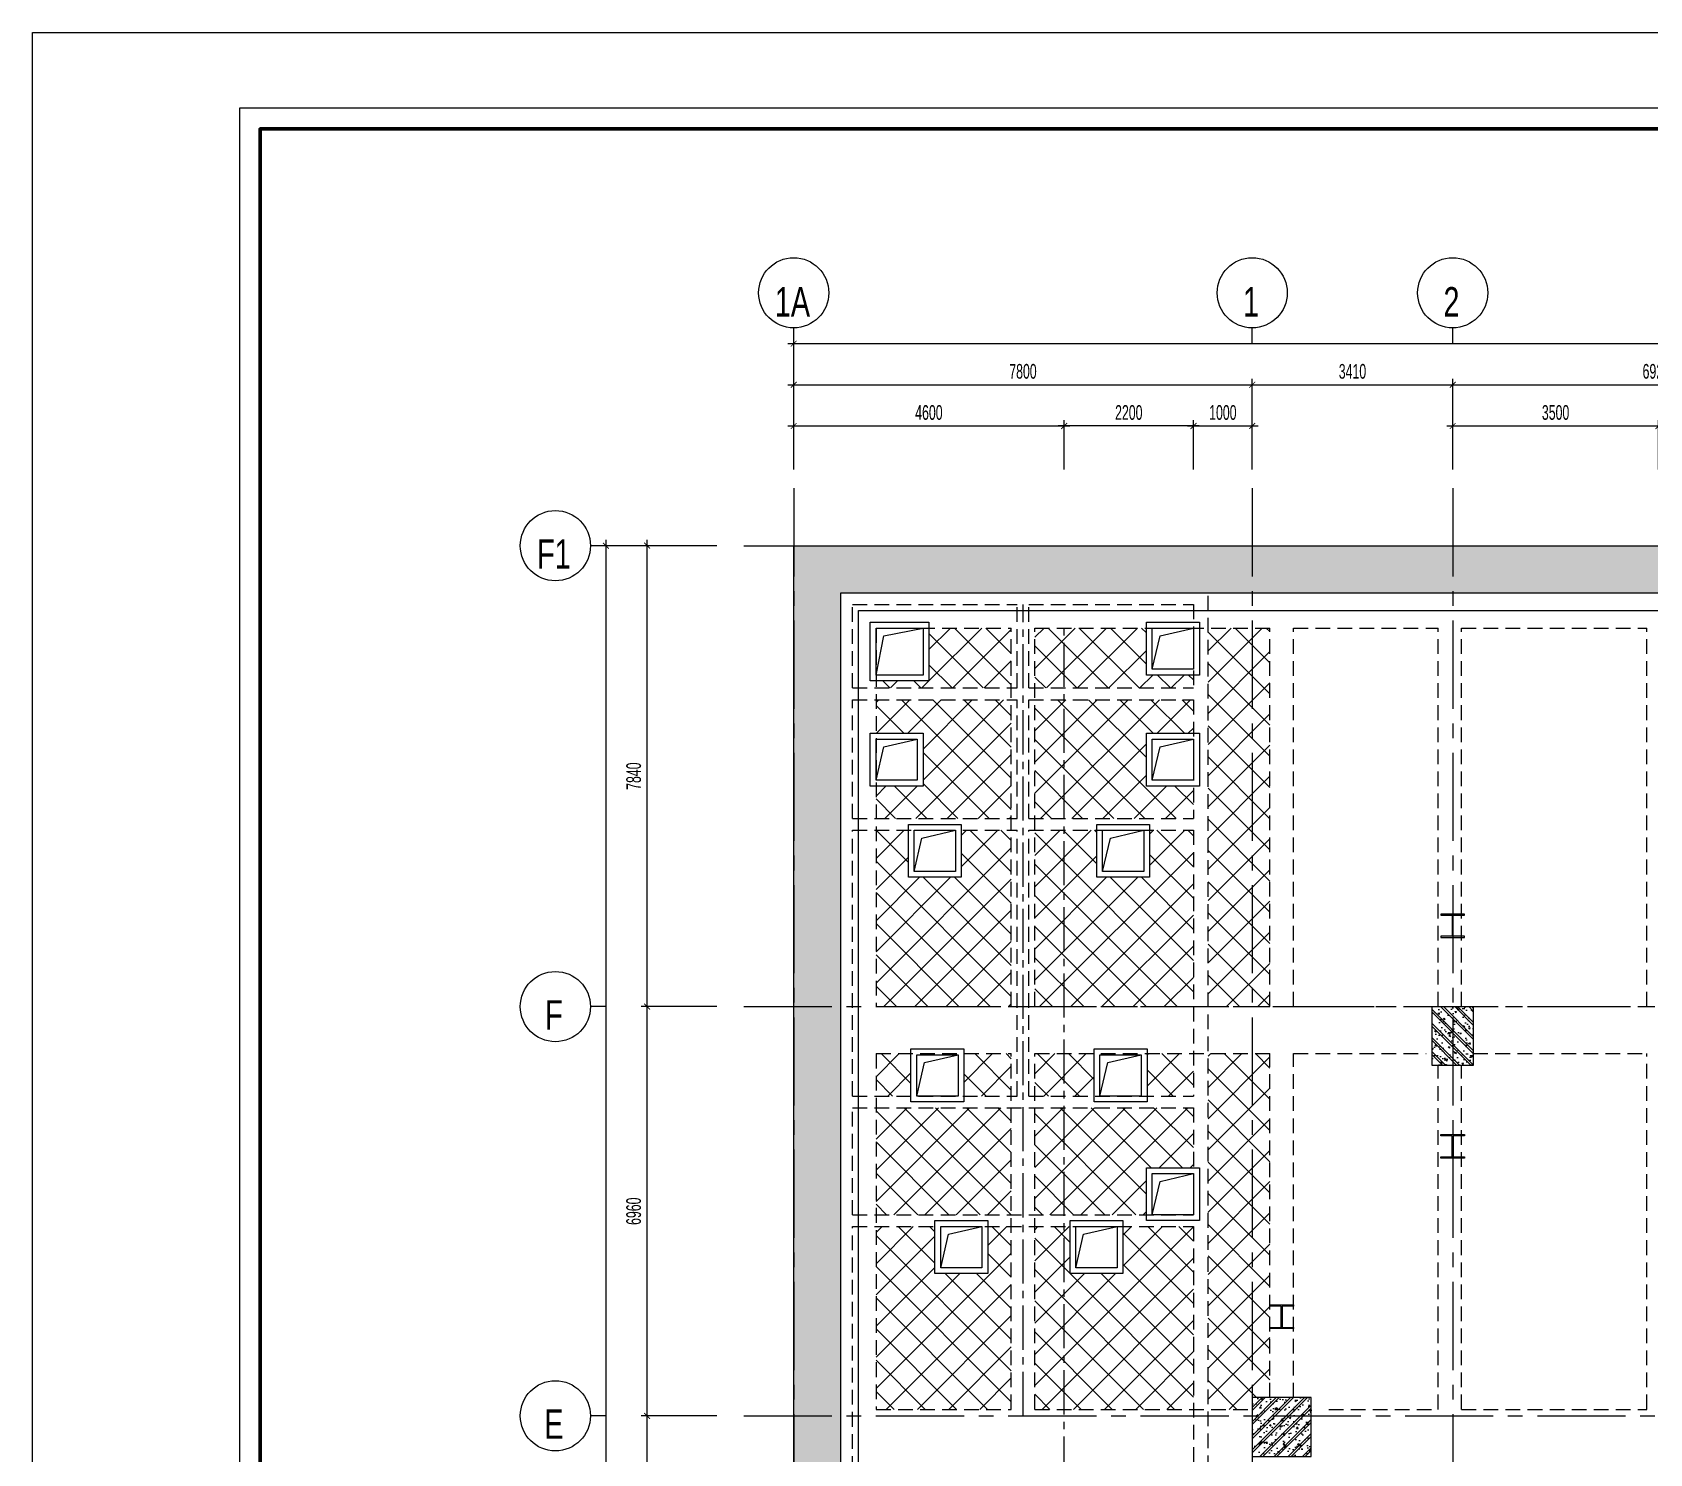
# Model space of a CAD drawing. Extents: x 71 to 1774126, y -14 to 415800.
# Drawn here: x 1549882 to 1577393, y 391626 to 415800 of the extents above; entities that cross this region are included whole.
import ezdxf

# ---------------------------------------------------------------- set-up
doc = ezdxf.new("R2010")
doc.units = 0
doc.header["$LTSCALE"] = 1000
doc.header["$MEASUREMENT"] = 0
doc.header["$PDMODE"] = 3
doc.linetypes.add('CENTER2', pattern=[1.125, 0.75, -0.125, 0.125, -0.125])
doc.linetypes.add('HIDDEN', pattern=[0.375, 0.25, -0.125])
doc.layers.get('0').update_dxf_attribs({"linetype": 'CONTINUOUS'})
doc.layers.get('Defpoints').update_dxf_attribs({"linetype": 'CONTINUOUS'})
for name, color, linetype, lineweight in [('CDC-KHUNGTEN', 7, 'CONTINUOUS', 20), ('KCS_CHI', 1, 'CONTINUOUS', 15), ('Thin_line', 251, 'CONTINUOUS', 9)]:
    doc.layers.add(name, color=color, linetype=linetype, lineweight=lineweight)
for name, color, linetype in [('CDC.01.AXIS', 160, 'CENTER2'), ('CDC.02.DIM', 1, 'CONTINUOUS'), ('CDC.03.BORDER', 3, 'CONTINUOUS'), ('CDC.04.HIDDEN', 8, 'HIDDEN'), ('CDC.05.STEEL', 4, 'CONTINUOUS'), ('CDC.06.TEXT', 2, 'CONTINUOUS'), ('CDC.09.COLUMN', 4, 'CONTINUOUS'), ('CDC.10.HATCH', 9, 'CONTINUOUS'), ('CDC.16.BIGTEXT', 6, 'CONTINUOUS')]:
    doc.layers.add(name, color=color, linetype=linetype)
doc.styles.add('ARIAL', font='arial.ttf', dxfattribs={"width": 0.6})
doc.dimstyles.new('100', dxfattribs={"dimscale": 100, "dimtxt": 2.5, "dimasz": 1, "dimexe": 1, "dimexo": 0, "dimgap": 1, "dimtad": 1, "dimdec": 0, "dimdsep": 46, "dimtxsty": 'ARIAL', "dimblk": 'ARCHTICK', "dimcen": 1, "dimdle": 1, "dimclrd": 1, "dimclre": 1, "dimclrt": 2, "dimadec": 0, "dimazin": 0, "dimtfac": 0.00072, "dimtdec": 0, "dimtix": 1, "dimtmove": 2, "dimatfit": 3, "dimldrblk": 'ARCHTICK', "dimfxl": 1, "dimtolj": 1, "dimarcsym": 0})

# ---------------------------------------------------------------- blocks, each defined once
blk = doc.blocks.new('TANG HAM')
at = {"layer": 'CDC.10.HATCH'}
h = blk.add_hatch(dxfattribs=at)
h.set_pattern_fill('CHAU-01', color=256, scale=70, style=0, pattern_type=2)
h.set_pattern_definition([(50, (0, 0), (502.08213, -43.92649), [52.5, -577.5]), (355, (0, 0), (-97.12593, 526.5345), [42, -462]), (100.4514, (41.84, -3.66), (404.95657, 482.60768), [44.61813, -490.79948]), (46.1842, (0, 140), (747.06873, -115.8633), [78.75, -866.25]), (96.6356, (62.26, 130.34), (654.2639, 681.8825), [66.9272, -736.1991]), (351.1842, (0, 140), (654.26336, 681.88302), [63, -693]), (21, (70, 105), (417.83494, -281.83322), [52.5, -577.5]), (326, (70, 105), (170.32073, 507.60503), [42, -462]), (71.4514, (104.8, 81.5), (588.15584, 225.77135), [44.61813, -490.79948]), (37.5, (0, 0), (8.511899, 233.025698), [0, -456.4, 0, -469, 0, -463.75]), (7.5, (0, 0), (184.148676, 276.0882), [0, -267.4, 0, -445.9, 0, -176.75]), (327.5, (-156.1, 0), (373.675705, -15.78841), [0, -175, 0, -546, 0, -724.5]), (317.5, (-226.1, 0), (408.23032, 70.07349), [0, -227.5, 0, -362.6, 0, -514.5]), (45, (0, 0), (-210.36427, 210.36427), []), (45, (0, 85.75), (-210.36427, 210.36427), [])])
h.paths.add_polyline_path([(1562833, 296090), (1562833, 333640), (1626193, 333640), (1626193, 300559), (1621725, 296090)])
h.paths.add_polyline_path([(1563633, 296890), (1563633, 332840), (1625393, 332840), (1625393, 300890), (1621393, 296890)], flags=16)
h = blk.add_hatch(dxfattribs=at)
h.set_pattern_fill('CHAU-01', color=256, scale=40, style=0, pattern_type=2)
h.set_pattern_definition([(310, (-6865, 629080.34), (286.904073, 25.100854), [30, -330]), (5, (-6865, 629080.34), (-55.500533, -300.876853), [24, -264]), (259.5486, (-6841.1, 629082.43), (231.403753, -275.775817), [25.496076, -280.456845]), (313.8158, (-6865, 629000.34), (426.89642, 66.207606), [45, -495]), (263.3644, (-6829.43, 629005.86), (373.86508, -389.64715), [38.24412, -420.6852]), (8.8158, (-6865, 629000.34), (373.86478, -389.64744), [36, -396]), (339, (-6825, 629020.34), (238.76282, 161.047556), [30, -330]), (34, (-6825, 629020.34), (97.326133, -290.06002), [24, -264]), (288.5486, (-6805.1, 629033.76), (336.08905, -129.0122), [25.496076, -280.456845]), (322.5, (-6865, 629080.34), (4.863942, -133.1575415), [0, -260.8, 0, -268, 0, -265]), (352.5, (-6865, 629080.34), (105.227815, -157.764685), [0, -152.8, 0, -254.8, 0, -101]), (32.5, (-6954.2, 629080.34), (213.5289745, 9.021949), [0, -100, 0, -312, 0, -414]), (42.5, (-6994.2, 629080.34), (233.274468, -40.041993), [0, -130, 0, -207.2, 0, -294]), (315, (-6865, 629080.34), (-120.208153, -120.208153), []), (315, (-6865, 629031.34), (-120.208153, -120.208153), [])])
h.paths.add_polyline_path([(1574103, 324800), (1573693, 324800), (1573693, 325800), (1574103, 325800)])
h.paths.add_polyline_path([(1574393, 324800), (1574103, 324800), (1574103, 325800), (1574393, 325800)])
h = blk.add_hatch(dxfattribs=at)
h.set_pattern_fill('CHAU-01', color=256, scale=40, style=0, pattern_type=2)
h.set_pattern_definition([(50, (-118205.24, 13550.65), (286.904073, -25.100854), [30, -330]), (355, (-118205.24, 13550.65), (-55.500533, 300.876853), [24, -264]), (100.4514, (-118181.34, 13548.56), (231.403753, 275.775817), [25.496076, -280.456845]), (46.1842, (-118205.24, 13630.65), (426.89642, -66.207606), [45, -495]), (96.6356, (-118169.67, 13625.13), (373.86508, 389.64715), [38.24412, -420.6852]), (351.1842, (-118205.24, 13630.65), (373.86478, 389.64744), [36, -396]), (21, (-118165.24, 13610.65), (238.76282, -161.047556), [30, -330]), (326, (-118165.24, 13610.65), (97.326133, 290.06002), [24, -264]), (71.4514, (-118145.35, 13597.23), (336.08905, 129.0122), [25.496076, -280.456845]), (37.5, (-118205.24, 13550.65), (4.863942, 133.1575415), [0, -260.8, 0, -268, 0, -265]), (7.5, (-118205.24, 13550.65), (105.227815, 157.764685), [0, -152.8, 0, -254.8, 0, -101]), (327.5, (-118294.44, 13550.65), (213.5289745, -9.021949), [0, -100, 0, -312, 0, -414]), (317.5, (-118334.44, 13550.65), (233.274468, 40.041993), [0, -130, 0, -207.2, 0, -294]), (45, (-118205.24, 13550.65), (-120.208153, 120.208153), []), (45, (-118205.24, 13599.65), (-120.208153, 120.208153), [])])
h.paths.add_polyline_path([(1571633, 319150), (1570633, 319150), (1570633, 318150), (1571633, 318150)])
at = {"layer": 'CDC.01.AXIS', "ltscale": 2}
for p, q in [((1562833, 334618), (1562833, 295176)), ((1570633, 334618), (1570633, 295176)), ((1574043, 334618), (1574043, 295176)), ((1561983, 333640), (1626948, 333640)), ((1561983, 325800), (1626948, 325800)), ((1561983, 318840), (1626948, 318840))]:
    blk.add_line(p, q, dxfattribs=at)
at = {"layer": 'CDC.09.COLUMN'}
for p, q in [((1573693, 325800), (1574393, 325800)), ((1573693, 324800), (1573693, 325800)), ((1574393, 325800), (1574393, 324800)), ((1574393, 324800), (1573693, 324800))]:
    blk.add_line(p, q, dxfattribs=at)
for points in [[(1562833, 296090), (1562833, 333640), (1626193, 333640), (1626193, 300559), (1621725, 296090)], [(1563633, 296890), (1563633, 332840), (1625393, 332840), (1625393, 300890), (1621393, 296890)], [(1570633, 319150), (1570633, 318150), (1571633, 318150), (1571633, 319150)]]:
    blk.add_lwpolyline(points, close=True, dxfattribs=at)
blk = doc.blocks.new('_ARCHTICK')
at = {"color": 0, "linetype": 'ByBlock', "const_width": 0.15}
blk.add_lwpolyline([(-0.5, -0.5), (0.5, 0.5)], dxfattribs=at)
blk = doc.blocks.new('*D131')
at = {"layer": 'CDC.02.DIM', "color": 1, "lineweight": -2, "transparency": 16777216}
for p, q in [((1560339, 388869), (1560339, 392369)), ((1561523, 392269), (1560239, 392269)), ((1561523, 388969), (1560239, 388969))]:
    blk.add_line(p, q, dxfattribs=at)
at = {"layer": 'Defpoints', "color": 0, "transparency": 16777216}
for p in [(1560339, 392269), (1561523, 392269), (1561523, 388969)]:
    blk.add_point(p, dxfattribs=at)
at = {"layer": 'CDC.02.DIM', "color": 1, "lineweight": -2, "transparency": 16777216, "xscale": 100, "yscale": 100, "zscale": 100}
for p, rotation in [((1560339, 392269), 90), ((1560339, 388969), 270)]:
    blk.add_blockref('_ARCHTICK', p, dxfattribs=dict(at, rotation=rotation))
at = {"layer": 'CDC.02.DIM', "color": 2, "transparency": 16777216, "insert": (1560111, 390619), "char_height": 250, "attachment_point": 5, "rotation": 90, "style": 'ARIAL'}
blk.add_mtext('\\A1;3300', dxfattribs=at)
blk = doc.blocks.new('*D132')
at = {"layer": 'CDC.02.DIM', "color": 1, "lineweight": -2, "transparency": 16777216}
for p, q in [((1561523, 399229), (1560239, 399229)), ((1560339, 392169), (1560339, 399329)), ((1561523, 392269), (1560239, 392269))]:
    blk.add_line(p, q, dxfattribs=at)
at = {"layer": 'Defpoints', "color": 0, "transparency": 16777216}
for p in [(1560339, 399229), (1561523, 399229), (1561523, 392269)]:
    blk.add_point(p, dxfattribs=at)
at = {"layer": 'CDC.02.DIM', "color": 1, "lineweight": -2, "transparency": 16777216, "xscale": 100, "yscale": 100, "zscale": 100}
for p, rotation in [((1560339, 399229), 90), ((1560339, 392269), 270)]:
    blk.add_blockref('_ARCHTICK', p, dxfattribs=dict(at, rotation=rotation))
at = {"layer": 'CDC.02.DIM', "color": 2, "transparency": 16777216, "insert": (1560112, 395749), "char_height": 250, "attachment_point": 5, "rotation": 90, "style": 'ARIAL'}
blk.add_mtext('\\A1;6960', dxfattribs=at)
blk = doc.blocks.new('*D133')
at = {"layer": 'CDC.02.DIM', "color": 1, "lineweight": -2, "transparency": 16777216}
for p, q in [((1560339, 399129), (1560339, 407169)), ((1561523, 407069), (1560239, 407069)), ((1561523, 399229), (1560239, 399229))]:
    blk.add_line(p, q, dxfattribs=at)
at = {"layer": 'Defpoints', "color": 0, "transparency": 16777216}
for p in [(1560339, 407069), (1561523, 407069), (1561523, 399229)]:
    blk.add_point(p, dxfattribs=at)
at = {"layer": 'CDC.02.DIM', "color": 1, "lineweight": -2, "transparency": 16777216, "xscale": 100, "yscale": 100, "zscale": 100}
for p, rotation in [((1560339, 407069), 90), ((1560339, 399229), 270)]:
    blk.add_blockref('_ARCHTICK', p, dxfattribs=dict(at, rotation=rotation))
at = {"layer": 'CDC.02.DIM', "color": 2, "transparency": 16777216, "insert": (1560112, 403149), "char_height": 250, "attachment_point": 5, "rotation": 90, "style": 'ARIAL'}
blk.add_mtext('\\A1;7840', dxfattribs=at)
blk = doc.blocks.new('*D114')
at = {"layer": 'CDC.02.DIM', "color": 1, "lineweight": -2, "transparency": 16777216}
for p, q in [((1559639, 407169), (1559639, 369419)), ((1560823, 407069), (1559539, 407069)), ((1560823, 369519), (1559539, 369519))]:
    blk.add_line(p, q, dxfattribs=at)
at = {"layer": 'Defpoints', "color": 0, "transparency": 16777216}
for p in [(1560823, 407069), (1559639, 369519), (1560823, 369519)]:
    blk.add_point(p, dxfattribs=at)
at = {"layer": 'CDC.02.DIM', "color": 1, "lineweight": -2, "transparency": 16777216, "xscale": 100, "yscale": 100, "zscale": 100}
for p, rotation in [((1559639, 407069), 90), ((1559639, 369519), 270)]:
    blk.add_blockref('_ARCHTICK', p, dxfattribs=dict(at, rotation=rotation))
at = {"layer": 'CDC.02.DIM', "color": 2, "transparency": 16777216, "insert": (1559411, 388294), "char_height": 250, "attachment_point": 5, "rotation": 90, "style": 'ARIAL'}
blk.add_mtext('\\A1;37550', dxfattribs=at)
blk = doc.blocks.new('*D138')
at = {"layer": 'CDC.02.DIM', "color": 1, "lineweight": -2, "transparency": 16777216}
for p, q in [((1562733, 409106), (1567533, 409106)), ((1562833, 408366), (1562833, 409206)), ((1567433, 408366), (1567433, 409206))]:
    blk.add_line(p, q, dxfattribs=at)
at = {"layer": 'Defpoints', "color": 0, "transparency": 16777216}
for p in [(1567433, 409106), (1562833, 408366), (1567433, 408366)]:
    blk.add_point(p, dxfattribs=at)
at = {"layer": 'CDC.02.DIM', "color": 1, "lineweight": -2, "transparency": 16777216, "xscale": 100, "yscale": 100, "zscale": 100, "rotation": 180}
blk.add_blockref('_ARCHTICK', (1562833, 409106), dxfattribs=at)
at = {"layer": 'CDC.02.DIM', "color": 1, "lineweight": -2, "transparency": 16777216, "xscale": 100, "yscale": 100, "zscale": 100}
blk.add_blockref('_ARCHTICK', (1567433, 409106), dxfattribs=at)
at = {"layer": 'CDC.02.DIM', "color": 2, "transparency": 16777216, "insert": (1565133, 409333), "char_height": 250, "attachment_point": 5, "style": 'ARIAL'}
blk.add_mtext('\\A1;4600', dxfattribs=at)
blk = doc.blocks.new('*D139')
at = {"layer": 'CDC.02.DIM', "color": 1, "lineweight": -2, "transparency": 16777216}
for p, q in [((1569533, 409106), (1570733, 409106)), ((1569633, 408366), (1569633, 409206)), ((1570633, 408366), (1570633, 409206))]:
    blk.add_line(p, q, dxfattribs=at)
at = {"layer": 'Defpoints', "color": 0, "transparency": 16777216}
for p in [(1570633, 409106), (1569633, 408366), (1570633, 408366)]:
    blk.add_point(p, dxfattribs=at)
at = {"layer": 'CDC.02.DIM', "color": 1, "lineweight": -2, "transparency": 16777216, "xscale": 100, "yscale": 100, "zscale": 100, "rotation": 180}
blk.add_blockref('_ARCHTICK', (1569633, 409106), dxfattribs=at)
at = {"layer": 'CDC.02.DIM', "color": 1, "lineweight": -2, "transparency": 16777216, "xscale": 100, "yscale": 100, "zscale": 100}
blk.add_blockref('_ARCHTICK', (1570633, 409106), dxfattribs=at)
at = {"layer": 'CDC.02.DIM', "color": 2, "transparency": 16777216, "insert": (1570133, 409333), "char_height": 250, "attachment_point": 5, "style": 'ARIAL'}
blk.add_mtext('\\A1;1000', dxfattribs=at)
blk = doc.blocks.new('*D140')
at = {"layer": 'CDC.02.DIM', "color": 1, "lineweight": -2, "transparency": 16777216}
for p, q in [((1573943, 409106), (1577643, 409106)), ((1574043, 408366), (1574043, 409206)), ((1577543, 408366), (1577543, 409206))]:
    blk.add_line(p, q, dxfattribs=at)
at = {"layer": 'Defpoints', "color": 0, "transparency": 16777216}
for p in [(1577543, 409106), (1574043, 408366), (1577543, 408366)]:
    blk.add_point(p, dxfattribs=at)
at = {"layer": 'CDC.02.DIM', "color": 1, "lineweight": -2, "transparency": 16777216, "xscale": 100, "yscale": 100, "zscale": 100, "rotation": 180}
blk.add_blockref('_ARCHTICK', (1574043, 409106), dxfattribs=at)
at = {"layer": 'CDC.02.DIM', "color": 1, "lineweight": -2, "transparency": 16777216, "xscale": 100, "yscale": 100, "zscale": 100}
blk.add_blockref('_ARCHTICK', (1577543, 409106), dxfattribs=at)
at = {"layer": 'CDC.02.DIM', "color": 2, "transparency": 16777216, "insert": (1575793, 409333), "char_height": 250, "attachment_point": 5, "style": 'ARIAL'}
blk.add_mtext('\\A1;3500', dxfattribs=at)
blk = doc.blocks.new('*D146')
at = {"layer": 'CDC.02.DIM', "color": 1, "lineweight": -2, "transparency": 16777216}
for p, q in [((1562733, 409806), (1570733, 409806)), ((1562833, 408366), (1562833, 409906)), ((1570633, 408366), (1570633, 409906))]:
    blk.add_line(p, q, dxfattribs=at)
at = {"layer": 'Defpoints', "color": 0, "transparency": 16777216}
for p in [(1570633, 409806), (1562833, 408366), (1570633, 408366)]:
    blk.add_point(p, dxfattribs=at)
at = {"layer": 'CDC.02.DIM', "color": 1, "lineweight": -2, "transparency": 16777216, "xscale": 100, "yscale": 100, "zscale": 100, "rotation": 180}
blk.add_blockref('_ARCHTICK', (1562833, 409806), dxfattribs=at)
at = {"layer": 'CDC.02.DIM', "color": 1, "lineweight": -2, "transparency": 16777216, "xscale": 100, "yscale": 100, "zscale": 100}
blk.add_blockref('_ARCHTICK', (1570633, 409806), dxfattribs=at)
at = {"layer": 'CDC.02.DIM', "color": 2, "transparency": 16777216, "insert": (1566733, 410033), "char_height": 250, "attachment_point": 5, "style": 'ARIAL'}
blk.add_mtext('\\A1;7800', dxfattribs=at)
blk = doc.blocks.new('*D147')
at = {"layer": 'CDC.02.DIM', "color": 1, "lineweight": -2, "transparency": 16777216}
for p, q in [((1570533, 409806), (1574143, 409806)), ((1570633, 408366), (1570633, 409906)), ((1574043, 408366), (1574043, 409906))]:
    blk.add_line(p, q, dxfattribs=at)
at = {"layer": 'Defpoints', "color": 0, "transparency": 16777216}
for p in [(1574043, 409806), (1570633, 408366), (1574043, 408366)]:
    blk.add_point(p, dxfattribs=at)
at = {"layer": 'CDC.02.DIM', "color": 1, "lineweight": -2, "transparency": 16777216, "xscale": 100, "yscale": 100, "zscale": 100, "rotation": 180}
blk.add_blockref('_ARCHTICK', (1570633, 409806), dxfattribs=at)
at = {"layer": 'CDC.02.DIM', "color": 1, "lineweight": -2, "transparency": 16777216, "xscale": 100, "yscale": 100, "zscale": 100}
blk.add_blockref('_ARCHTICK', (1574043, 409806), dxfattribs=at)
at = {"layer": 'CDC.02.DIM', "color": 2, "transparency": 16777216, "insert": (1572338, 410033), "char_height": 250, "attachment_point": 5, "style": 'ARIAL'}
blk.add_mtext('\\A1;3410', dxfattribs=at)
blk = doc.blocks.new('*D148')
at = {"layer": 'CDC.02.DIM', "color": 1, "lineweight": -2, "transparency": 16777216}
for p, q in [((1573943, 409806), (1581068, 409806)), ((1574043, 408366), (1574043, 409906)), ((1580968, 408366), (1580968, 409906))]:
    blk.add_line(p, q, dxfattribs=at)
at = {"layer": 'Defpoints', "color": 0, "transparency": 16777216}
for p in [(1580968, 409806), (1574043, 408366), (1580968, 408366)]:
    blk.add_point(p, dxfattribs=at)
at = {"layer": 'CDC.02.DIM', "color": 1, "lineweight": -2, "transparency": 16777216, "xscale": 100, "yscale": 100, "zscale": 100, "rotation": 180}
blk.add_blockref('_ARCHTICK', (1574043, 409806), dxfattribs=at)
at = {"layer": 'CDC.02.DIM', "color": 1, "lineweight": -2, "transparency": 16777216, "xscale": 100, "yscale": 100, "zscale": 100}
blk.add_blockref('_ARCHTICK', (1580968, 409806), dxfattribs=at)
at = {"layer": 'CDC.02.DIM', "color": 2, "transparency": 16777216, "insert": (1577506, 410033), "char_height": 250, "attachment_point": 5, "style": 'ARIAL'}
blk.add_mtext('\\A1;6925', dxfattribs=at)
blk = doc.blocks.new('*D161')
at = {"layer": 'CDC.02.DIM', "color": 1, "lineweight": -2, "transparency": 16777216}
for p, q in [((1562733, 410506), (1626293, 410506)), ((1562833, 409166), (1562833, 410606)), ((1626193, 409166), (1626193, 410606))]:
    blk.add_line(p, q, dxfattribs=at)
at = {"layer": 'Defpoints', "color": 0, "transparency": 16777216}
for p in [(1626193, 410506), (1562833, 409166), (1626193, 409166)]:
    blk.add_point(p, dxfattribs=at)
at = {"layer": 'CDC.02.DIM', "color": 1, "lineweight": -2, "transparency": 16777216, "xscale": 100, "yscale": 100, "zscale": 100, "rotation": 180}
blk.add_blockref('_ARCHTICK', (1562833, 410506), dxfattribs=at)
at = {"layer": 'CDC.02.DIM', "color": 1, "lineweight": -2, "transparency": 16777216, "xscale": 100, "yscale": 100, "zscale": 100}
blk.add_blockref('_ARCHTICK', (1626193, 410506), dxfattribs=at)
at = {"layer": 'CDC.02.DIM', "color": 2, "transparency": 16777216, "insert": (1594513, 410733), "char_height": 250, "attachment_point": 5, "style": 'ARIAL'}
blk.add_mtext('\\A1;63360', dxfattribs=at)
blk = doc.blocks.new('*D162')
at = {"layer": 'CDC.02.DIM', "color": 1, "lineweight": -2, "transparency": 16777216}
for p, q in [((1569733, 409106), (1567333, 409106)), ((1567433, 408366), (1567433, 409206)), ((1569633, 408366), (1569633, 409206))]:
    blk.add_line(p, q, dxfattribs=at)
at = {"layer": 'Defpoints', "color": 0, "transparency": 16777216}
for p in [(1567433, 409106), (1567433, 408366), (1569633, 408366)]:
    blk.add_point(p, dxfattribs=at)
at = {"layer": 'CDC.02.DIM', "color": 1, "lineweight": -2, "transparency": 16777216, "xscale": 100, "yscale": 100, "zscale": 100, "rotation": 180}
blk.add_blockref('_ARCHTICK', (1567433, 409106), dxfattribs=at)
at = {"layer": 'CDC.02.DIM', "color": 1, "lineweight": -2, "transparency": 16777216, "xscale": 100, "yscale": 100, "zscale": 100}
blk.add_blockref('_ARCHTICK', (1569633, 409106), dxfattribs=at)
at = {"layer": 'CDC.02.DIM', "color": 2, "transparency": 16777216, "insert": (1568533, 409333), "char_height": 250, "attachment_point": 5, "style": 'ARIAL'}
blk.add_mtext('\\A1;2200', dxfattribs=at)
blk = doc.blocks.new('KINGPOST')
at = {"layer": 'CDC.05.STEEL', "color": 4}
for p, q in [((1656675, 236723, 0), (1656675, 236744, 0)), ((1656675, 236744, 0), (1657075, 236744, 0)), ((1656865, 236723, 0), (1656675, 236723, 0)), ((1656865, 236364, 0), (1656865, 236723, 0)), ((1657075, 236723, 0), (1656884, 236723, 0)), ((1656884, 236723, 0), (1656884, 236364, 0)), ((1657075, 236744, 0), (1657075, 236723, 0)), ((1656675, 236344, 0), (1656675, 236364, 0)), ((1656675, 236364, 0), (1656865, 236364, 0)), ((1657075, 236344, 0), (1656675, 236344, 0)), ((1656884, 236364, 0), (1657075, 236364, 0)), ((1657075, 236364, 0), (1657075, 236344, 0))]:
    blk.add_line(p, q, dxfattribs=at)
blk = doc.blocks.new('KHUNG TEN')
at = {"layer": 'CDC-KHUNGTEN', "color": 8}
blk.add_lwpolyline([(75096, 1100), (83000, 1100), (83000, 58300), (3000, 58300), (3000, 1100), (75096, 1100)], dxfattribs=at)
at = {"layer": 'CDC-KHUNGTEN', "color": 255, "lineweight": 60}
blk.add_lwpolyline([(74900, 1400), (74900, 58000), (3300, 58000), (3300, 1400), (74900, 1400)], close=True, dxfattribs=at)
at = {"layer": 'Defpoints', "color": 1, "ltscale": 0.2}
blk.add_lwpolyline([(0, 0), (0, 59400), (84100, 59400), (84100, 0), (0, 0)], close=True, dxfattribs=at)

msp = doc.modelspace()

# ---------------------------------------------------------------- hatches: boundary and pattern name
at = {"layer": 'CDC.10.HATCH'}
h = msp.add_hatch(dxfattribs=at)
h.set_pattern_fill('ANSI37', color=256, scale=3000, style=0)
h.paths.add_polyline_path([(1566533.6, 405669), (1565133.1, 405669), (1565133.1, 404769), (1564233.1, 404769), (1564233.1, 404648.6), (1566533.6, 404648.6)])
h.paths.add_polyline_path([(1568833.1, 405669), (1566933.6, 405669), (1566933.6, 404648.6), (1569633.1, 404648.6), (1569633.1, 404869), (1568833.1, 404869)])
h.paths.add_polyline_path([(1569633.1, 404448.6), (1566933.6, 404448.6), (1566933.6, 402428.6), (1569633.1, 402428.6), (1569633.1, 402979.3), (1568833.1, 402979.3), (1568833.1, 403879.3), (1569633.1, 403879.3)])
h.paths.add_polyline_path([(1566533.6, 404448.6), (1564233.1, 404448.6), (1564233.1, 403879.3), (1565033.1, 403879.3), (1565033.1, 402979.3), (1564233.1, 402979.3), (1564233.1, 402428.6), (1566533.6, 402428.6)])
h.paths.add_polyline_path([(1566533.6, 402228.6), (1565683.2, 402228.6), (1565683.2, 401428.6), (1564783.2, 401428.6), (1564783.2, 402228.6), (1564233.1, 402228.6), (1564233.1, 399229), (1566533.6, 399229)])
h.paths.add_polyline_path([(1569633.1, 402228.6), (1568888.1, 402228.6), (1568888.1, 401428.6), (1567988.1, 401428.6), (1567988.1, 402228.6), (1566933.6, 402228.6), (1566933.6, 399229), (1569633.1, 399229)])
h.paths.add_polyline_path([(1566061, 405040.9), (1566061, 405497), (1566441.3, 405497), (1566441.3, 405040.9)], flags=24)
h.paths.add_polyline_path([(1566976.9, 405091.6), (1566976.9, 405546.3), (1567357.2, 405546.3), (1567357.2, 405091.6)], flags=24)
h.paths.add_polyline_path([(1566976.9, 403202), (1566976.9, 403656.7), (1567357.2, 403656.7), (1567357.2, 403202)], flags=24)
h.paths.add_polyline_path([(1566976.9, 403885.2), (1566976.9, 404342.8), (1567357.2, 404342.8), (1567357.2, 403885.2)], flags=24)
h.paths.add_polyline_path([(1566061, 403202), (1566061, 403656.7), (1566441.3, 403656.7), (1566441.3, 403202)], flags=24)
h.paths.add_polyline_path([(1566061, 403885.2), (1566061, 404342.8), (1566441.3, 404342.8), (1566441.3, 403885.2)], flags=24)
h.paths.add_polyline_path([(1566061, 401651.3), (1566061, 402106), (1566441.3, 402106), (1566441.3, 401651.3)], flags=24)
h.paths.add_polyline_path([(1564329.8, 402094.9), (1564786.5, 402094.9), (1564786.5, 401714.6), (1564329.8, 401714.6)], flags=24)
h.paths.add_polyline_path([(1566483, 399252.8), (1566483, 401346.1), (1565991.3, 401346.1), (1565991.3, 399252.8)], flags=24)
h.paths.add_polyline_path([(1566976.9, 401651.3), (1566976.9, 402106), (1567357.2, 402106), (1567357.2, 401651.3)], flags=24)
h.paths.add_polyline_path([(1568981.8, 402094.9), (1569439.5, 402094.9), (1569439.5, 401714.6), (1568981.8, 401714.6)], flags=24)
h = msp.add_hatch(dxfattribs=at)
h.set_pattern_fill('ANSI37', color=256, scale=3000, style=0)
h.paths.add_polyline_path([(1570633.1, 405669), (1569883.1, 405669), (1569883.1, 399229), (1570633.1, 399229)])
h.paths.add_polyline_path([(1570933.1, 405669), (1570633.1, 405669), (1570633.1, 399229), (1570933.1, 399229)])
h.paths.add_polyline_path([(1570633.1, 398429), (1569883.1, 398429), (1569883.1, 392379), (1570633.1, 392379)])
h.paths.add_polyline_path([(1570933.1, 398429), (1570633.1, 398429), (1570633.1, 392579), (1570933.1, 392579)])
h.paths.add_polyline_path([(1566533.6, 395488.6), (1566133.2, 395488.6), (1566133.2, 394688.6), (1565233.2, 394688.6), (1565233.2, 395488.6), (1564233.1, 395488.6), (1564233.1, 392379), (1566533.6, 392379)])
h.paths.add_polyline_path([(1569633.1, 395488.6), (1568433.1, 395488.6), (1568433.1, 394688.6), (1567533.1, 394688.6), (1567533.1, 395488.6), (1566933.6, 395488.6), (1566933.6, 392379), (1569633.1, 392379)])
h.paths.add_polyline_path([(1569633.1, 397508.6), (1566933.6, 397508.6), (1566933.6, 395688.6), (1568833.1, 395688.6), (1568833.1, 396488.6), (1569633.1, 396488.6)])
h.paths.add_polyline_path([(1566533.6, 397508.6), (1564233.1, 397508.6), (1564233.1, 395688.6), (1566533.6, 395688.6)])
h.paths.add_polyline_path([(1566533.6, 398429), (1565728, 398429), (1565728, 397708.6), (1566533.6, 397708.6)])
h.paths.add_polyline_path([(1564828, 398429), (1564233.1, 398429), (1564233.1, 397708.6), (1564828, 397708.6)])
h.paths.add_polyline_path([(1567943.3, 398429), (1566933.6, 398429), (1566933.6, 397708.6), (1567943.3, 397708.6)])
h.paths.add_polyline_path([(1569633.1, 398429), (1568843.3, 398429), (1568843.3, 397708.6), (1569633.1, 397708.6)])
h.paths.add_polyline_path([(1566025.5, 394911.3), (1566025.5, 395366), (1566405.8, 395366), (1566405.8, 394911.3)], flags=25)
h.paths.add_polyline_path([(1564504, 395351.1), (1565062.3, 395351.1), (1565062.3, 394970.8), (1564504, 394970.8)], flags=24)
h.paths.add_polyline_path([(1566941.3, 394911.3), (1566941.3, 395366), (1567321.6, 395366), (1567321.6, 394911.3)], flags=24)
h.paths.add_polyline_path([(1568704, 395356.5), (1569262.3, 395356.5), (1569262.3, 394976), (1568704, 394976)], flags=24)
h.paths.add_polyline_path([(1566941.3, 395811.3), (1566941.3, 396266), (1567321.6, 396266), (1567321.6, 395811.3)], flags=24)
h.paths.add_polyline_path([(1566025.5, 395811.3), (1566025.5, 396266), (1566405.8, 396266), (1566405.8, 395811.3)], flags=24)
h.paths.add_polyline_path([(1566025.5, 397831.4), (1566025.5, 398286.1), (1566405.8, 398286.1), (1566405.8, 397831.4)], flags=24)
h.paths.add_polyline_path([(1564351.4, 398253.8), (1564809.8, 398253.8), (1564809.8, 397873.5), (1564351.4, 397873.5)], flags=24)
h.paths.add_polyline_path([(1566941.3, 397831.4), (1566941.3, 398286.1), (1567321.6, 398286.1), (1567321.6, 397831.4)], flags=24)
h.paths.add_polyline_path([(1568960.1, 398253.8), (1569416.3, 398253.8), (1569416.3, 397873.5), (1568960.1, 397873.5)], flags=24)

# ---------------------------------------------------------------- linework, layer by layer
at = {"layer": 'CDC.01.AXIS'}
for p, q in [((1566733.6, 392269), (1566733.6, 406069)), ((1567433.1, 370919), (1567433.1, 405669))]:
    msp.add_line(p, q, dxfattribs=at)
at = {"layer": 'CDC.03.BORDER'}
for p, q in [((1563933.1, 405969), (1584228.1, 405969)), ((1563933.1, 370619), (1563933.1, 405969)), ((1563933.1, 388969), (1563933.1, 405969))]:
    msp.add_line(p, q, dxfattribs=at)
for points in [[(1564133.1, 405769), (1565133.1, 405769), (1565133.1, 404769), (1564133.1, 404769)], [(1564233.1, 405669), (1565033.1, 405669), (1565033.1, 404869), (1564233.1, 404869)], [(1568833.1, 405769), (1569733.1, 405769), (1569733.1, 404869), (1568833.1, 404869)], [(1568933.1, 405669), (1569633.1, 405669), (1569633.1, 404969), (1568933.1, 404969)], [(1564133.1, 403879.3), (1565033.1, 403879.3), (1565033.1, 402979.3), (1564133.1, 402979.3)], [(1568833.1, 403879.3), (1569733.1, 403879.3), (1569733.1, 402979.3), (1568833.1, 402979.3)], [(1564233.1, 403779.3), (1564933.1, 403779.3), (1564933.1, 403079.3), (1564233.1, 403079.3)], [(1568933.1, 403779.3), (1569633.1, 403779.3), (1569633.1, 403079.3), (1568933.1, 403079.3)], [(1564783.2, 402328.6), (1565683.2, 402328.6), (1565683.2, 401428.6), (1564783.2, 401428.6)], [(1564883.2, 402228.6), (1565583.2, 402228.6), (1565583.2, 401528.6), (1564883.2, 401528.6)], [(1567988.1, 402328.6), (1568888.1, 402328.6), (1568888.1, 401428.6), (1567988.1, 401428.6)], [(1568088.1, 402228.6), (1568788.1, 402228.6), (1568788.1, 401528.6), (1568088.1, 401528.6)], [(1564828, 398508.9), (1565728, 398508.9), (1565728, 397608.6), (1564828, 397608.6)], [(1564928, 398408.9), (1565628, 398408.9), (1565628, 397708.6), (1564928, 397708.6)], [(1567943.3, 398508.9), (1568843.3, 398508.9), (1568843.3, 397608.6), (1567943.3, 397608.6)], [(1568043.3, 398408.9), (1568743.3, 398408.9), (1568743.3, 397708.6), (1568043.3, 397708.6)], [(1568833.1, 396488.6), (1569733.1, 396488.6), (1569733.1, 395588.6), (1568833.1, 395588.6)], [(1568933.1, 396388.6), (1569633.1, 396388.6), (1569633.1, 395688.6), (1568933.1, 395688.6)], [(1565233.2, 395588.6), (1566133.2, 395588.6), (1566133.2, 394688.6), (1565233.2, 394688.6)], [(1565333.2, 395488.6), (1566033.2, 395488.6), (1566033.2, 394788.6), (1565333.2, 394788.6)], [(1567533.1, 395588.6), (1568433.1, 395588.6), (1568433.1, 394688.6), (1567533.1, 394688.6)], [(1567633.1, 395488.6), (1568333.1, 395488.6), (1568333.1, 394788.6), (1567633.1, 394788.6)]]:
    msp.add_lwpolyline(points, close=True, dxfattribs=at)
at = {"layer": 'CDC.04.HIDDEN'}
for p, q in [((1564233.1, 405669), (1566533.6, 405669)), ((1564233.1, 405669), (1564233.1, 399229)), ((1566533.6, 399229), (1566533.6, 405669)), ((1566933.6, 405669), (1570933.1, 405669)), ((1566933.6, 399229), (1566933.6, 405669)), ((1570933.1, 399229), (1570933.1, 405669)), ((1571333.1, 399229), (1571333.1, 405669)), ((1571333.1, 405669), (1573793.1, 405669)), ((1573793.1, 399229), (1573793.1, 405669)), ((1574193.1, 405669), (1577343.1, 405669)), ((1574193.1, 399229), (1574193.1, 405669)), ((1577343.1, 399229), (1577343.1, 405669)), ((1564233.1, 399229), (1566533.6, 399229)), ((1566933.6, 399229), (1570933.1, 399229)), ((1571333.1, 399229), (1573793.1, 399229)), ((1574193.1, 399229), (1577343.1, 399229)), ((1564233.1, 398429), (1566533.6, 398429)), ((1564233.1, 398429), (1564233.1, 392379)), ((1566533.6, 392379), (1566533.6, 398429)), ((1566933.6, 398429), (1570933.1, 398429)), ((1566933.6, 392379), (1566933.6, 398429)), ((1570933.1, 392579), (1570933.1, 398429)), ((1571333.1, 392579), (1571333.1, 398429)), ((1571333.1, 398429), (1573593.1, 398429)), ((1574393.1, 398429), (1577343.1, 398429)), ((1577343.1, 392379), (1577343.1, 398429)), ((1573793.1, 392379), (1573793.1, 398229)), ((1574193.1, 392379), (1574193.1, 398229)), ((1564233.1, 392379), (1566533.6, 392379)), ((1566933.6, 392379), (1570633.1, 392379)), ((1571933.1, 392379), (1573793.1, 392379)), ((1574193.1, 392379), (1577343.1, 392379))]:
    msp.add_line(p, q, dxfattribs=at)
at = {"layer": 'CDC.05.STEEL', "linetype": 'HIDDEN'}
for p, q in [((1563833.1, 404648.6), (1563833.1, 406069)), ((1563833.1, 406069), (1566633.6, 406069)), ((1566633.6, 404648.6), (1566633.6, 406069)), ((1566833.6, 406069), (1569633.1, 406069)), ((1566833.6, 404648.6), (1566833.6, 406069)), ((1569633.1, 406069), (1569633.1, 404648.6)), ((1569883.1, 388719), (1569883.1, 406269)), ((1563833.1, 404648.6), (1566633.6, 404648.6)), ((1563833.1, 402428.6), (1563833.1, 404448.6)), ((1563833.1, 404448.6), (1566633.6, 404448.6)), ((1566633.6, 402428.6), (1566633.6, 404448.6)), ((1566833.6, 404648.6), (1569633.1, 404648.6)), ((1566833.6, 404448.6), (1569633.1, 404448.6)), ((1566833.6, 402428.6), (1566833.6, 404448.6)), ((1569633.1, 404448.6), (1569633.1, 402428.6)), ((1563833.1, 402428.6), (1566633.6, 402428.6)), ((1563833.1, 397708.6), (1563833.1, 402228.6)), ((1563833.1, 402228.6), (1566633.6, 402228.6)), ((1566633.6, 397708.6), (1566633.6, 402228.6)), ((1566833.6, 402428.6), (1569633.1, 402428.6)), ((1566833.6, 402228.6), (1569633.1, 402228.6)), ((1566833.6, 397708.6), (1566833.6, 402228.6)), ((1569633.1, 402228.6), (1569633.1, 397708.6)), ((1563833.1, 397708.6), (1566633.6, 397708.6)), ((1566833.6, 397708.6), (1569633.1, 397708.6)), ((1563833.1, 395688.6), (1563833.1, 397508.6)), ((1563833.1, 397508.6), (1569633.1, 397508.6)), ((1569633.1, 397508.6), (1569633.1, 395688.6)), ((1563833.1, 395688.6), (1569633.1, 395688.6)), ((1563833.1, 390209.3), (1563833.1, 395488.6)), ((1563833.1, 395488.6), (1569633.1, 395488.6)), ((1569633.1, 395488.6), (1569633.1, 388969))]:
    msp.add_line(p, q, dxfattribs=at)
at = {"layer": 'KCS_CHI'}
for p, q in [((1562833.1, 410505.5), (1562833.1, 410773.5)), ((1570633.1, 410505.5), (1570633.1, 410773.5)), ((1574043.1, 410505.5), (1574043.1, 410773.5)), ((1559639.2, 407069), (1559375.6, 407069)), ((1559639.2, 399229), (1559375.6, 399229)), ((1559639.2, 392269), (1559375.6, 392269))]:
    msp.add_line(p, q, dxfattribs=at)
for centre in [(1562833.1, 411370.1), (1570633.1, 411370.1), (1574043.1, 411370.1), (1558779.1, 407069), (1558779.1, 399229), (1558779.1, 392269)]:
    msp.add_circle(centre, 596.6, dxfattribs=at)
at = {"layer": 'Thin_line'}
for points in [[(1564233.1, 404869), (1564365, 405536.9), (1565033.1, 405669)], [(1568933.1, 404969), (1569065, 405536.9), (1569633.1, 405669)], [(1564233.1, 403079.3), (1564365, 403647.2), (1564933.1, 403779.3)], [(1568933.1, 403079.3), (1569065, 403647.2), (1569633.1, 403779.3)], [(1564883.2, 401528.6), (1565015.1, 402096.5), (1565583.2, 402228.6)], [(1568088.1, 401528.6), (1568220, 402096.5), (1568788.1, 402228.6)], [(1564928, 397705.9), (1565059.9, 398276.8), (1565628, 398408.9)], [(1568042.6, 397705.9), (1568174.5, 398276.8), (1568742.6, 398408.9)], [(1568933.1, 395688.6), (1569065, 396256.5), (1569633.1, 396388.6)], [(1565333.2, 394788.6), (1565465.1, 395356.5), (1566033.2, 395488.6)], [(1567633.1, 394788.6), (1567765, 395356.5), (1568333.1, 395488.6)]]:
    msp.add_lwpolyline(points, dxfattribs=at)

# ---------------------------------------------------------------- block references
at = {"layer": 'CDC.05.STEEL', "xscale": -1, "rotation": 180}
msp.add_blockref('KINGPOST', (-82831.5, 637147.8, 0), dxfattribs=at)
at = {"layer": 'CDC.05.STEEL'}
for p in [(-82831.5, 160310.2, 0), (-85741.5, 157410.2, 0)]:
    msp.add_blockref('KINGPOST', p, dxfattribs=at)
at = {"layer": 'CDC.06.TEXT', "xscale": 1.173810693645805, "yscale": 1.173810693645805, "zscale": 1.173810693645805}
msp.add_blockref('KHUNG TEN', (1549882.2, 346076.1), dxfattribs=at)
at = {"layer": 'CDC.10.HATCH'}
msp.add_blockref('TANG HAM', (0, 73428.8), dxfattribs=at)

# ---------------------------------------------------------------- texts
at = {"layer": 'CDC.16.BIGTEXT', "char_height": 500, "width": 464.64, "attachment_point": 8, "line_spacing_factor": 0.938532}
for s, insert in [('{\\fArial|b0|i0|c0|p34;\\W0.7;1A}', (1562812.1, 410967.2)), ('{\\fArial|b0|i0|c0|p34;\\W0.7;1}', (1570612.1, 410967.2)), ('{\\fArial|b0|i0|c0|p34;\\W0.7;2}', (1574022.1, 410967.2)), ('{\\fArial|b0|i0|c0|p34;\\W0.7;F1}', (1558753.9, 406678.3)), ('{\\fArial|b0|i0|c0|p34;\\W0.7;F}', (1558753.9, 398838.3)), ('{\\fArial|b0|i0|c0|p34;\\W0.7;E}', (1558753.9, 391878.3))]:
    msp.add_mtext(s, dxfattribs=dict(at, insert=insert))

# ---------------------------------------------------------------- dimensions: what is measured, and where the dimension line sits
at = {"layer": 'CDC.02.DIM'}
for base, p1, p2, picture, middle in [((1626193.1, 410505.5), (1562833.1, 409166.3), (1626193.1, 409166.3), '*D161', (1594513.1, 410733.2)), ((1570633.1, 409805.5), (1562833.1, 408366.3), (1570633.1, 408366.3), '*D146', (1566733.1, 410033.2)), ((1574043.1, 409805.5), (1570633.1, 408366.3), (1574043.1, 408366.3), '*D147', (1572338.1, 410033.2)), ((1580968.1, 409805.5), (1574043.1, 408366.3), (1580968.1, 408366.3), '*D148', (1577505.6, 410033.2)), ((1567433.1, 409105.5), (1562833.1, 408366.3), (1567433.1, 408366.3), '*D138', (1565133.1, 409333.2)), ((1570633.1, 409105.5), (1569633.1, 408366.3), (1570633.1, 408366.3), '*D139', (1570133.1, 409333.2)), ((1577543.1, 409105.5), (1574043.1, 408366.3), (1577543.1, 408366.3), '*D140', (1575793.1, 409333.2))]:
    dim = msp.add_linear_dim(base=base, p1=p1, p2=p2, dimstyle='100', dxfattribs=at)
    dim.commit()
    dim.dimension.update_dxf_attribs({"geometry": picture, "text_midpoint": middle})
dim = msp.add_linear_dim(base=(1567433.1, 409105.5), p1=(1569633.1, 408366.3), p2=(1567433.1, 408366.3), dimstyle='100', override={"dimarcsym": 1}, dxfattribs=at)
dim.commit()
dim.dimension.update_dxf_attribs({"geometry": '*D162', "text_midpoint": (1568533.1, 409333.2)})
for base, p1, p2, picture, middle in [((1559639.2, 369519), (1560823.2, 407069), (1560823.2, 369519), '*D114', (1559411.4, 388294)), ((1560339.2, 407069), (1561523.2, 399229), (1561523.2, 407069), '*D133', (1560111.5, 403149)), ((1560339.2, 399229), (1561523.2, 392269), (1561523.2, 399229), '*D132', (1560111.5, 395749)), ((1560339.2, 392269), (1561523.2, 388969), (1561523.2, 392269), '*D131', (1560111.4, 390619))]:
    dim = msp.add_linear_dim(base=base, p1=p1, p2=p2, angle=90, dimstyle='100', dxfattribs=at)
    dim.commit()
    dim.dimension.update_dxf_attribs({"geometry": picture, "text_midpoint": middle})

doc.saveas('drawing.dxf')
